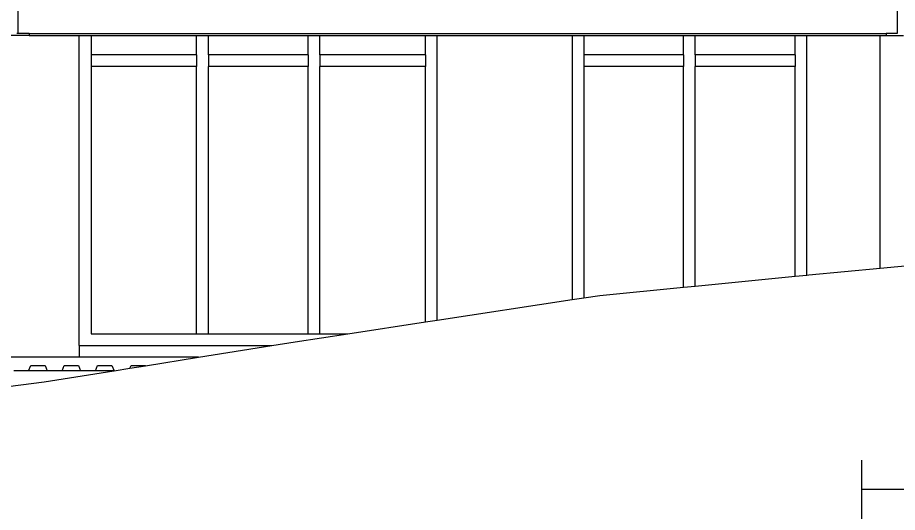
# Model space of a CAD drawing. Extents: x -34 to 34, y -12.8 to 11.9.
# Drawn here: x -4.23 to 3.26, y 1.2 to 5.42 of the extents above; entities that cross this region are included whole.
import ezdxf

# ---------------------------------------------------------------- set-up
doc = ezdxf.new("R2010")
doc.units = 0
doc.layers.get('0').update_dxf_attribs({"linetype": 'CONTINUOUS'})
doc.layers.add('SECTIONCUTEDGES', color=7, linetype='CONTINUOUS')

msp = doc.modelspace()

# ---------------------------------------------------------------- linework, layer by layer
for p, q in [((-4.2313, 5.2857), (-4.2413, 5.2857)), ((-4.1363, 5.2857), (3.1668, 5.2857)), ((-4.1363, 5.2697), (-3.7082, 5.2697)), ((-3.7082, 2.6255), (-3.7082, 5.2697)), ((-3.7082, 5.2697), (-3.6082, 5.2697)), ((-3.6082, 5.2697), (-3.6082, 5.1055)), ((-3.6082, 5.2697), (-2.7082, 5.2697)), ((-2.7082, 5.1055), (-2.7082, 5.2697)), ((-2.7082, 5.2697), (-2.6082, 5.2697)), ((-2.6082, 5.1055), (-2.6082, 5.2697)), ((-2.6082, 5.2697), (-1.7582, 5.2697)), ((-1.7582, 5.1055), (-1.7582, 5.2697)), ((-1.7582, 5.2697), (-1.6582, 5.2697)), ((-1.6582, 5.1055), (-1.6582, 5.2697)), ((-1.6582, 5.2697), (-0.7582, 5.2697)), ((-0.7582, 5.1055), (-0.7582, 5.2697)), ((-0.7582, 5.2697), (-0.6582, 5.2697)), ((-0.6582, 2.8417), (-0.6582, 5.2697)), ((-0.6582, 5.2697), (0.4918, 5.2697)), ((0.4918, 5.2697), (0.4918, 3.0171)), ((0.4918, 5.2697), (0.5918, 5.2697)), ((0.5918, 5.2697), (0.5918, 5.1055)), ((0.5918, 5.2697), (1.4418, 5.2697)), ((1.4418, 5.1055), (1.4418, 5.2697)), ((1.4418, 5.2697), (1.5418, 5.2697)), ((1.5418, 5.1055), (1.5418, 5.2697)), ((1.5418, 5.2697), (2.3918, 5.2697)), ((2.3918, 5.1055), (2.3918, 5.2697)), ((2.3918, 5.2697), (2.4918, 5.2697)), ((2.4918, 3.2261), (2.4918, 5.2697)), ((2.4918, 5.2697), (3.1168, 5.2697)), ((3.1168, 3.2849), (3.1168, 5.2697)), ((3.1168, 5.2697), (3.1668, 5.2697)), ((-2.7082, 5.1055), (-3.6082, 5.1055)), ((-3.6082, 5.1055), (-3.6082, 5.0055)), ((-2.7082, 5.1055), (-2.7082, 5.0055)), ((-1.7582, 5.1055), (-2.6082, 5.1055)), ((-2.6082, 5.1055), (-2.6082, 5.0055)), ((-1.7582, 5.1055), (-1.7582, 5.0055)), ((-0.7582, 5.1055), (-1.6582, 5.1055)), ((-1.6582, 5.1055), (-1.6582, 5.0055)), ((-0.7582, 5.1055), (-0.7582, 5.0055)), ((1.4418, 5.1055), (0.5918, 5.1055)), ((0.5918, 5.1055), (0.5918, 5.0055)), ((1.4418, 5.1055), (1.4418, 5.0055)), ((2.3918, 5.1055), (1.5418, 5.1055)), ((1.5418, 5.1055), (1.5418, 5.0055)), ((2.3918, 5.1055), (2.3918, 5.0055)), ((-2.7082, 5.0055), (-3.6082, 5.0055)), ((-3.6082, 5.0055), (-3.6082, 2.7255)), ((-2.7082, 2.7255), (-2.7082, 5.0055)), ((-1.7582, 5.0055), (-2.6082, 5.0055)), ((-2.6082, 2.7255), (-2.6082, 5.0055)), ((-1.7582, 2.7255), (-1.7582, 5.0055)), ((-0.7582, 5.0055), (-1.6582, 5.0055)), ((-1.6582, 2.7255), (-1.6582, 5.0055)), ((-0.7582, 2.8265), (-0.7582, 5.0055)), ((1.4418, 5.0055), (0.5918, 5.0055)), ((0.5918, 5.0055), (0.5918, 3.0324)), ((1.4418, 3.1232), (1.4418, 5.0055)), ((2.3918, 5.0055), (1.5418, 5.0055)), ((1.5418, 3.133), (1.5418, 5.0055)), ((2.3918, 3.2163), (2.3918, 5.0055)), ((-3.6082, 2.7255), (-2.7082, 2.7255)), ((-2.7082, 2.7255), (-2.6082, 2.7255)), ((-2.6082, 2.7255), (-1.7582, 2.7255)), ((-1.7582, 2.7255), (-1.6582, 2.7255)), ((-1.6582, 2.7255), (-1.4205, 2.7255)), ((-3.7082, 2.6255), (-2.0669, 2.6255)), ((-3.7082, 2.6255), (-3.7082, 2.5255)), ((-3.7082, 2.5255), (-4.8582, 2.5255)), ((-2.6932, 2.5255), (-3.7082, 2.5255)), ((-4.1401, 2.4105), (-4.2662, 2.4105)), ((-4.1401, 2.4105), (-4.1218, 2.4555)), ((-3.9814, 2.4105), (-4.1401, 2.4105)), ((-4.1218, 2.4555), (-3.9997, 2.4555)), ((-3.9997, 2.4555), (-3.9814, 2.4105)), ((-3.8552, 2.4105), (-3.9814, 2.4105)), ((-3.8552, 2.4105), (-3.8369, 2.4555)), ((-3.6965, 2.4105), (-3.8552, 2.4105)), ((-3.8369, 2.4555), (-3.7148, 2.4555)), ((-3.7148, 2.4555), (-3.6965, 2.4105)), ((-3.5704, 2.4105), (-3.6965, 2.4105)), ((-3.5704, 2.4105), (-3.5521, 2.4555)), ((-3.4133, 2.4105), (-3.5704, 2.4105)), ((-3.5521, 2.4555), (-3.43, 2.4555)), ((-3.43, 2.4555), (-3.4118, 2.4107)), ((-3.2766, 2.4323), (-3.2672, 2.4555)), ((-3.2672, 2.4555), (-3.1451, 2.4555)), ((-3.1451, 2.4555), (-3.1443, 2.4534)), ((2.9568, 1.647), (2.9568, 1.3997)), ((2.9568, 1.3997), (3.5768, 1.3997)), ((2.9568, 1.3997), (2.9568, 1.0055))]:
    msp.add_line(p, q)
at = {"layer": 'SECTIONCUTEDGES'}
for p, q in [((-4.2313, 5.5297), (-4.2313, 5.2857)), ((3.2618, 5.5297), (3.2618, 5.2857)), ((-4.1363, 5.2697), (-4.3363, 5.2697)), ((-4.1363, 5.2857), (-4.2313, 5.2857)), ((-4.1363, 5.2857), (-4.1363, 5.2697)), ((3.1668, 5.2857), (3.1668, 5.2697)), ((3.2618, 5.2857), (3.1668, 5.2857)), ((3.1668, 5.2697), (3.3168, 5.2697)), ((3.1168, 3.2849), (3.4168, 3.3132)), ((2.3918, 3.2163), (2.4918, 3.2261)), ((2.4918, 3.2261), (2.5105, 3.2279)), ((2.5105, 3.2279), (3.1168, 3.2849)), ((1.5418, 3.133), (2.3918, 3.2163)), ((0.7291, 3.0533), (1.4418, 3.1232)), ((1.4418, 3.1232), (1.5418, 3.133)), ((-0.6582, 2.8417), (0.4918, 3.0171)), ((0.4918, 3.0171), (0.5918, 3.0324)), ((0.5918, 3.0324), (0.7291, 3.0533)), ((-1.4205, 2.7255), (-0.7582, 2.8265)), ((-0.7582, 2.8265), (-0.6582, 2.8417)), ((-1.8697, 2.6569), (-1.4205, 2.7255)), ((-2.6932, 2.5255), (-2.0669, 2.6255)), ((-2.0669, 2.6255), (-1.8697, 2.6569)), ((-3.1443, 2.4534), (-2.6932, 2.5255)), ((-4.0065, 2.3158), (-3.4133, 2.4105)), ((-3.4133, 2.4105), (-3.4118, 2.4107)), ((-3.4118, 2.4107), (-3.2766, 2.4323)), ((-3.2766, 2.4323), (-3.1443, 2.4534)), ((-6.1238, 2.0533), (-4.0065, 2.3158))]:
    msp.add_line(p, q, dxfattribs=at)

doc.saveas('drawing.dxf')
